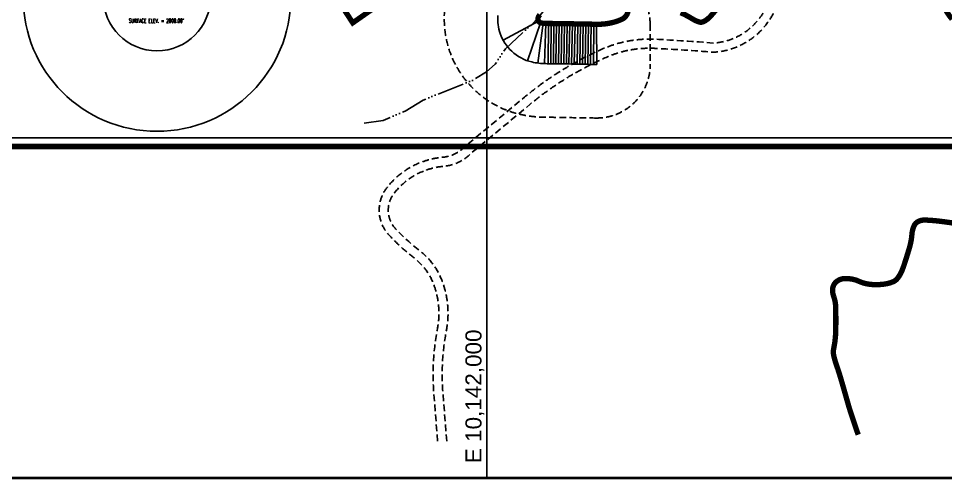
# Model space of a CAD drawing. Header units: inches. Extents: x 10131215 to 10153225, y 3476725 to 3491422.
# Drawn here: x 10140251 to 10143713, y 3476725 to 3478445 of the extents above; entities that cross this region are included whole.
import ezdxf
from ezdxf.enums import TextEntityAlignment as Align

# ---------------------------------------------------------------- set-up
doc = ezdxf.new("R2010")
doc.units = ezdxf.units.IN
doc.header["$LTSCALE"] = 100
doc.header["$MEASUREMENT"] = 0
for name, pattern in [('CENTER', [2, 1.25, -0.25, 0.25, -0.25]), ('DASHDOT', [1, 0.5, -0.25, 0, -0.25]), ('DASHED2', [0.375, 0.25, -0.125]), ('HIDDEN', [0.375, 0.25, -0.125]), ('STREAM', [1.5, 1, -0.125, 0, -0.125, 0, -0.125, 0, -0.125])]:
    doc.linetypes.add(name, pattern=pattern)
for name, color, linetype in [('BOUNDARY-MINE LIMITS', 30, 'DASHDOT'), ('BUFFER ZONE-200', 200, 'HIDDEN'), ('GAS WELLS-EXISTING-ACTIVE', 30, 'CONTINUOUS'), ('GRID COORDINATES-VA SOUTH NAD27', 252, 'CONTINUOUS'), ('OUTCROP-UPPER MASON-IMBODEN', 7, 'CONTINUOUS'), ('OUTCROP-UPPER MASON-IMBODEN-AUGERED', 39, 'CONTINUOUS'), ('PROPERTY LINES-MINERAL', 1, 'CENTER'), ('ROADS', 34, 'DASHED2'), ('TITLE BLOCK-LEGEND-BORDER', 7, 'CONTINUOUS'), ('WATER-SURFACE', 140, 'STREAM')]:
    doc.layers.add(name, color=color, linetype=linetype)
doc.styles.add('GRIDLINE LABEL', font='ARIAL.TTF', dxfattribs={"height": 60})
doc.styles.get("Standard").update_dxf_attribs({"font": 'simplex.shx'})

# ---------------------------------------------------------------- blocks, each defined once
blk = doc.blocks.new('AUGER SYMBOL')
at = {"layer": 'OUTCROP-UPPER MASON-IMBODEN-AUGERED'}
blk.add_line((0, -150), (0, 0), dxfattribs=at)

msp = doc.modelspace()

# ---------------------------------------------------------------- linework, layer by layer
at = {"layer": 'BOUNDARY-MINE LIMITS', "const_width": 20}
msp.add_lwpolyline([(10144095.6, 3480244.6), (10141499.2, 3478428.7), (10141179.4, 3478920.4), (10141023.6, 3479043.4), (10140753, 3479084.4), (10139113.1, 3481748), (10135309.1, 3481748), (10135309.1, 3484078.5)], dxfattribs=at)
at = {"layer": 'BUFFER ZONE-200', "flags": 128}
msp.add_lwpolyline([(10142646.3, 3479142.1, 0.000006), (10142646.3, 3479142.1, -0.018119), (10142632.9, 3479124.3, -0.024803), (10142605.1, 3479102.5, -0.01803), (10142573.4, 3479081.7, -0.017145), (10142536.4, 3479061.1, -0.0165), (10142499.9, 3479043.8, -0.02715), (10142499.3, 3479043.6, -0.027693), (10142483.1, 3479039.5, -0.025914), (10142460.4, 3479036.4, -0.003972), (10142425, 3479033.6, -0.000027), (10142424, 3479033.6, -0.000123), (10142411.4, 3479033.7, -0.001569), (10142401.8, 3479033.8, 0.001386), (10142386.5, 3479034, 0.106186), (10142228, 3479001.4, 0.100863), (10142101.2, 3478911.6, 0.033461), (10142062.6, 3478864.6, 0.027633), (10142032.9, 3478817.7, 0.006389), (10142018.1, 3478790.5, 0.020505), (10142002.9, 3478758.4, 0.000171), (10142002.7, 3478758, 0.016138), (10141979.4, 3478737.3, 0.015897), (10141948.2, 3478705.9, 0.034581), (10141911.2, 3478660.2, 0.037093), (10141879.7, 3478607.2, 0.096805), (10141842.1, 3478471.1, 0.10289), (10141861.2, 3478323.3, 0.121356), (10141956.1, 3478176.8, 0.132643), (10142122.8, 3478087.7, 0.027484), (10142170.7, 3478079.4, 0.026844), (10142218.5, 3478076.4, 0.000677), (10142228.1, 3478076.3, -0.000382), (10142243, 3478076.2, -0.003396), (10142311.6, 3478075.1, 0.002548), (10142408.2, 3478073.5)], format="xyb", dxfattribs=at)
msp.add_lwpolyline([(10142610, 3478424.2), (10142610.5, 3478274.2)], dxfattribs=at)
at = {"layer": 'BUFFER ZONE-200'}
for centre, start, end in [((10142410, 3478423.5), 0.2001, 31.5452), ((10142410.5, 3478273.5), 269.3196, 0.2001)]:
    msp.add_arc(centre, 200, start, end, dxfattribs=at)
at = {"layer": 'GAS WELLS-EXISTING-ACTIVE'}
for radius in [500, 200]:
    msp.add_circle((10140767.9, 3478524.1), radius, dxfattribs=at)
at = {"layer": 'GRID COORDINATES-VA SOUTH NAD27'}
for p, q in [((10142000, 3476730), (10142000, 3490730)), ((10150000, 3478000), (10131220, 3478000))]:
    msp.add_line(p, q, dxfattribs=at)
at = {"layer": 'OUTCROP-UPPER MASON-IMBODEN', "const_width": 20}
for points in [[(10143710.7, 3478483, 0.057038), (10143738, 3478442.5, 0.080628)], [(10142197.9, 3478459.3, 0.037093), (10142192.9, 3478451, 0.096805), (10142191.1, 3478444.3, 0.10289), (10142191.9, 3478437.8, 0.121356), (10142195.8, 3478431.8, 0.132643), (10142201.5, 3478428.8, 0.027484), (10142211.5, 3478427, 0.026844), (10142221.9, 3478426.4, 0.000677), (10142230.6, 3478426.3, -0.000382), (10142245.9, 3478426.2, -0.003396), (10142319.3, 3478425.1, 0.002613), (10142414.7, 3478423.4, 0.053291), (10142461.1, 3478427.9, 0.054866), (10142504.1, 3478441.7, 0.269323), (10142527.5, 3478474.2, -0.229664)], [(10142724.1, 3478466.7, -0.036817), (10142766.7, 3478444.2, 0.062148), (10142792.7, 3478432.1, 0.196151), (10142809.8, 3478433.4, 0.097902), (10142836.3, 3478453.9, 0.007335), (10142854.1, 3478474.9, 0.008638)], [(10143744.3, 3477681.3, 0.00952), (10143690.7, 3477688.7, 0.01153), (10143659.4, 3477691.7, 0.014348), (10143634.1, 3477692.8, 0.133472), (10143610.1, 3477686.6, 0.158441), (10143595.9, 3477671.1, 0.088111), (10143588.1, 3477640.2, -0.053987), (10143578.7, 3477589.2, -0.00629), (10143559.9, 3477528.9, -0.0161), (10143551.5, 3477505.7, -0.039153), (10143542.6, 3477487.7, -0.044486), (10143532.3, 3477473.3, -0.118422), (10143516.9, 3477462.3, -0.064775), (10143483.8, 3477453.7, -0.039501), (10143446.2, 3477451.9, -0.047857), (10143415.4, 3477455.8, -0.052695), (10143388.9, 3477464.8, 0.061501), (10143366, 3477472.1, 0.035605), (10143345.3, 3477474.6, 0.046738), (10143329.5, 3477473.8, 0.065991), (10143319.7, 3477471, 0.051192), (10143308.4, 3477464.7, 0.112106), (10143296.7, 3477451.9, 0.112765), (10143291.8, 3477435.5, 0.104876), (10143296, 3477406.9, -0.081029), (10143303.1, 3477370.3, -0.006323), (10143303.8, 3477324.4, -0.006317), (10143303.4, 3477278.4, -0.047199), (10143296, 3477214.1, 0.109651), (10143296.2, 3477185.9, 0.026703), (10143304.9, 3477155.8, -0.013045), (10143324.3, 3477094.8, -0.001621), (10143344.7, 3477023.6, 0.003834), (10143353.4, 3476993.6, 0.006665), (10143354.8, 3476989.1, 0.000428), (10143377.5, 3476920.3, 0.011927), (10143387.6, 3476892, 0.009303)]]:
    msp.add_lwpolyline(points, format="xyb", dxfattribs=at)
at = {"layer": 'OUTCROP-UPPER MASON-IMBODEN-AUGERED'}
for points in [[(10142041.5, 3478455.8, 0.10289), (10142050.2, 3478388.7, 0.121356), (10142093, 3478322.5, 0.132643), (10142167.8, 3478282.6, 0.027484), (10142194, 3478278, 0.026844), (10142220.5, 3478276.4, 0.000677), (10142229.5, 3478276.3, -0.000382), (10142244.6, 3478276.2, -0.003396), (10142316, 3478275.1, 0.002548), (10142410.5, 3478273.5, 0.002548)], [(10142192.9, 3478451, 0.096805), (10142191.1, 3478444.3, 0.10289), (10142191.9, 3478437.8, 0.121356), (10142195.8, 3478431.8, 0.132643), (10142201.5, 3478428.8, 0.027484), (10142211.5, 3478427, 0.026844), (10142221.9, 3478426.4, 0.000677), (10142230.6, 3478426.3, -0.000382), (10142245.9, 3478426.2, -0.003396), (10142319.3, 3478425.1, 0.002485), (10142410, 3478423.5, 0.002485)]]:
    msp.add_lwpolyline(points, format="xyb", dxfattribs=at)
msp.add_lwpolyline([(10142410, 3478423.5), (10142410.5, 3478273.5)], dxfattribs=at)
at = {"layer": 'PROPERTY LINES-MINERAL', "const_width": 20}
msp.add_lwpolyline([(10145852.5, 3477967.3), (10138597.7, 3477967.3)], dxfattribs=at)
at = {"layer": 'ROADS', "flags": 128}
for points in [[(10141850.4, 3476867.3), (10141836.1, 3477046.4, -0.067582), (10141849.1, 3477282, 0.1475), (10141829.2, 3477474.7, 0.13111), (10141749.3, 3477578.5, -0.041625), (10141659.2, 3477660.3, -0.364882), (10141652.5, 3477791.1, -0.131116), (10141758, 3477873.2, -0.077818), (10141839.4, 3477893.5, 0.178218), (10141941.1, 3477941.7), (10142162.2, 3478125.1, -0.069864), (10142445.8, 3478300, -0.115822), (10142627.6, 3478333.5, -0.008644), (10142846.9, 3478319.1, 0.241438), (10143058, 3478442.9, 0.038424), (10143085.5, 3478494.5, 0.370155), (10143061.6, 3478572.8, 0.018218), (10142948.4, 3478639.1)], [(10141816.3, 3476867.3), (10141802.2, 3477043.7, -0.067582), (10141815.7, 3477288.4, 0.1475), (10141797.9, 3477461.6, 0.13111), (10141728.6, 3477551.5, -0.041625), (10141634.4, 3477637.2, -0.364882), (10141625.5, 3477811.7, -0.131116), (10141744.8, 3477904.5, -0.077818), (10141836.4, 3477927.4, 0.181525), (10141917.9, 3477966.7), (10142140.5, 3478151.2, -0.069864), (10142432.2, 3478331.2, -0.115822), (10142629.2, 3478367.5, -0.008548), (10142847.2, 3478353.2, 0.238857), (10143029.4, 3478461.2, 0.038424), (10143054.4, 3478508.1, 0.370155), (10143043.4, 3478544.1, 0.021002), (10142914.9, 3478618.4)]]:
    msp.add_lwpolyline(points, format="xyb", dxfattribs=at)
at = {"layer": 'TITLE BLOCK-LEGEND-BORDER', "const_width": 10}
msp.add_lwpolyline([(10131220, 3476730), (10131220, 3490730), (10153220, 3490730), (10153220, 3476730)], close=True, dxfattribs=at)
at = {"layer": 'WATER-SURFACE', "flags": 128}
msp.add_lwpolyline([(10141541.6, 3478054), (10141612.4, 3478064.7), (10141694.7, 3478099.6), (10141762.3, 3478140.5), (10141947.1, 3478214.3), (10141999.2, 3478246.1), (10142030.9, 3478274.2), (10142069.6, 3478332), (10142181.1, 3478435.3), (10142240.6, 3478506.8), (10142340.6, 3478585.7), (10142473.7, 3478632.6), (10142711.8, 3478678), (10142804.4, 3478717.3), (10142965.2, 3478807.6), (10143070.5, 3478891.2), (10143092.3, 3478919.9), (10143115.7, 3478973.6), (10143158.3, 3479016.1), (10143321.6, 3479146.2), (10143410.9, 3479194.7)], dxfattribs=at)

# ---------------------------------------------------------------- block references
at = {"layer": 'OUTCROP-UPPER MASON-IMBODEN-AUGERED', "xscale": 1.000028516851045, "yscale": 1.000028516851045, "zscale": 1.000028516851045}
for p, rotation in [((10142192.9, 3478435.5), 298.6101428966687), ((10142200.3, 3478429.1), 341.0806040078912), ((10142210.1, 3478427.2), 352.3916827942833), ((10142220, 3478426.4), 358.3394602898112), ((10142230, 3478426.3), 359.5932730565419), ((10142240, 3478426.2), 359.54891444665), ((10142250, 3478426.1), 359.4717398443805), ((10142260, 3478426), 359.3657232486316), ((10142270, 3478425.9), 359.2597066528828), ((10142280, 3478425.8), 359.153690057134), ((10142290, 3478425.6), 359.0476734613851), ((10142300, 3478425.4), 358.9416568656363), ((10142310, 3478425.2), 358.8356402698874), ((10142320, 3478425), 358.7416523512363), ((10142330, 3478424.8), 358.804438579347), ((10142340, 3478424.6), 358.8672248074578), ((10142350, 3478424.4), 358.9300110355685), ((10142360, 3478424.2), 358.9927972636792), ((10142370, 3478424.1), 359.05558349179), ((10142380, 3478423.9), 359.1183697199007), ((10142390, 3478423.8), 359.1811559480113), ((10142400, 3478423.6), 359.2439421761222)]:
    msp.add_blockref('AUGER SYMBOL', p, dxfattribs=dict(at, rotation=rotation))

# ---------------------------------------------------------------- texts
at = {"layer": 'GAS WELLS-EXISTING-ACTIVE', "width": 0.6}
msp.add_text("SURFACE ELEV. = 2000.00'", height=15, dxfattribs=at).set_placement((10140765.7, 3478429.2), align=Align.CENTER)
at = {"layer": 'GRID COORDINATES-VA SOUTH NAD27', "style": 'GRIDLINE LABEL'}
msp.add_text('E 10,142,000', height=60, rotation=90, dxfattribs=at).set_placement((10141980, 3477284.5), align=Align.RIGHT)

doc.saveas('drawing.dxf')
